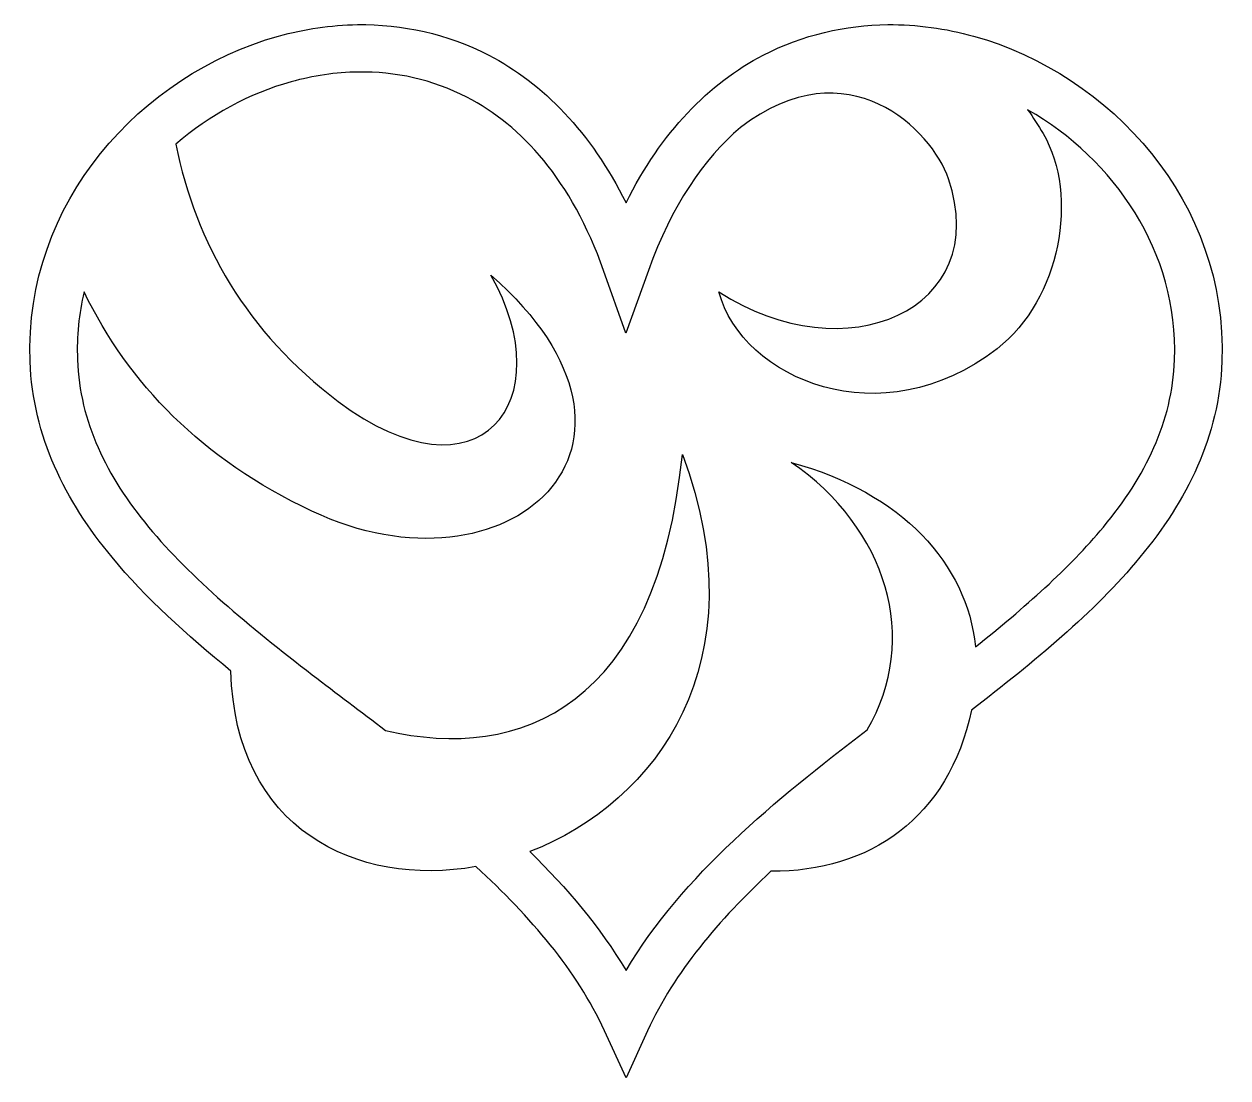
# Model space of a CAD drawing. Header units: centimetres. Extents: x -10 to 10, y -9.3 to 8.2.
import ezdxf

# ---------------------------------------------------------------- set-up
doc = ezdxf.new("R2010")
doc.units = ezdxf.units.CM
doc.header["$MEASUREMENT"] = 0
doc.layers.add('Layer 1', color=7, linetype='Continuous')

msp = doc.modelspace()

# ---------------------------------------------------------------- linework, layer by layer
at = {"layer": 'Layer 1'}
for points, knots in [([(4.3363, 8.21904), (3.63306, 8.21238), (2.92789, 8.05319), (2.27007, 7.71205), (2.27007, 7.71205), (1.36911, 7.2447), (0.57391, 6.43259), (-0.01054, 5.25817), (-0.01054, 5.25817), (-0.59499, 6.43255), (-1.39019, 7.2447), (-2.29115, 7.71201), (-2.29115, 7.71201), (-2.98355, 8.07107), (-3.72853, 8.22857), (-4.46841, 8.2187), (-4.46841, 8.2187), (-4.91235, 8.2128), (-5.35444, 8.14676), (-5.78228, 8.02789), (-5.78228, 8.02789), (-8.06399, 7.39402), (-10.00751, 5.26091), (-9.90816, 2.62128), (-9.90816, 2.62128), (-9.86123, 1.37493), (-9.32237, 0.30614), (-8.5466, -0.63252), (-8.5466, -0.63252), (-7.98771, -1.30873), (-7.30496, -1.92598), (-6.57217, -2.52219), (-6.57217, -2.52219), (-6.5074, -5.14715), (-4.48848, -6.12342), (-2.50233, -5.77321), (-2.50233, -5.77321), (-1.595, -6.60704), (-0.82835, -7.49598), (-0.36888, -8.50089), (-0.36888, -8.50089), (-0.36888, -8.50089), (-0.01054, -9.28462), (-0.01054, -9.28462), (-0.01054, -9.28462), (-0.01054, -9.28462), (0.3478, -8.50089), (0.3478, -8.50089), (0.3478, -8.50089), (0.79309, -7.52698), (1.52652, -6.66178), (2.39733, -5.8503), (2.39733, -5.8503), (4.0305, -5.86139), (5.34917, -4.96815), (5.72759, -3.172), (5.72759, -3.172), (6.76644, -2.37131), (7.76148, -1.55697), (8.52552, -0.63252), (8.52552, -0.63252), (9.30133, 0.30614), (9.84019, 1.37493), (9.88712, 2.62133), (9.88712, 2.62133), (9.98638, 5.26096), (8.04295, 7.39407), (5.7612, 8.02798), (5.7612, 8.02798), (5.29777, 8.15676), (4.81748, 8.22364), (4.33634, 8.21909), (4.33634, 8.21909), (4.33634, 8.21909), (4.3363, 8.21904), (4.3363, 8.21904)], [0, 0, 0, 0, 0.05, 0.05, 0.05, 0.05, 0.1, 0.1, 0.1, 0.1, 0.15, 0.15, 0.15, 0.15, 0.2, 0.2, 0.2, 0.2, 0.25, 0.25, 0.25, 0.25, 0.3, 0.3, 0.3, 0.3, 0.35, 0.35, 0.35, 0.35, 0.4, 0.4, 0.4, 0.4, 0.45, 0.45, 0.45, 0.45, 0.5, 0.5, 0.5, 0.5, 0.55, 0.55, 0.55, 0.55, 0.6, 0.6, 0.6, 0.6, 0.65, 0.65, 0.65, 0.65, 0.7, 0.7, 0.7, 0.7, 0.75, 0.75, 0.75, 0.75, 0.8, 0.8, 0.8, 0.8, 0.85, 0.85, 0.85, 0.85, 0.9, 0.9, 0.9, 0.9, 1, 1, 1, 1]), ([(-4.46036, 7.43185), (-3.84079, 7.44079), (-3.22526, 7.30885), (-2.65388, 7.01249), (-2.65388, 7.01249), (-1.73976, 6.53831), (-0.91896, 5.63849), (-0.38166, 4.13216), (-0.38166, 4.13216), (-0.38166, 4.13216), (-0.01058, 3.09171), (-0.01058, 3.09171), (-0.01058, 3.09171), (-0.01058, 3.09171), (0.3605, 4.13216), (0.3605, 4.13216), (0.3605, 4.13216), (0.74718, 5.21605), (1.28061, 5.98586), (1.89002, 6.50904), (1.89002, 6.50904), (3.6771, 7.87798), (5.07235, 6.46139), (5.34543, 5.65923), (5.34543, 5.65923), (6.08729, 3.47931), (3.63101, 2.41187), (1.53201, 3.77972), (1.53201, 3.77972), (1.91393, 2.32218), (4.24438, 1.34553), (6.15206, 2.83292), (6.15206, 2.83292), (7.20879, 3.65697), (7.51295, 5.37649), (6.91791, 6.40729), (6.91791, 6.40729), (6.83653, 6.54822), (6.7505, 6.68012), (6.66043, 6.80325), (6.66043, 6.80325), (8.09595, 5.98498), (9.16706, 4.44467), (9.09955, 2.65097), (9.09955, 2.65097), (9.09955, 2.65097), (9.09955, 2.65089), (9.09955, 2.65089), (9.09955, 2.65089), (9.06046, 1.61166), (8.62255, 0.72196), (7.918, -0.13051), (7.918, -0.13051), (7.34983, -0.81793), (6.60763, -1.47019), (5.79442, -2.11831), (5.79442, -2.11831), (5.65122, -0.7465), (4.57716, 0.44264), (2.73168, 0.94448), (2.73168, 0.94448), (4.32318, -0.14282), (4.88195, -1.99353), (3.9944, -3.50142), (3.9944, -3.50142), (2.46425, -4.6688), (0.93385, -5.91242), (-0.0105, -7.49958), (-0.0105, -7.49958), (-0.43977, -6.77809), (-0.99061, -6.12786), (-1.60698, -5.52317), (-1.60698, -5.52317), (0.50277, -4.70827), (2.2123, -2.36757), (0.9255, 1.07831), (0.9255, 1.07831), (0.50357, -3.11268), (-1.75208, -4.03582), (-4.0036, -3.51041), (-4.0036, -3.51041), (-4.41284, -3.19811), (-4.82208, -2.89096), (-5.22031, -2.58461), (-5.22031, -2.58461), (-6.26439, -1.78131), (-7.23451, -0.9829), (-7.93901, -0.13043), (-7.93901, -0.13043), (-8.64355, 0.72195), (-9.08147, 1.61166), (-9.12056, 2.65088), (-9.12056, 2.65088), (-9.12056, 2.65088), (-9.12056, 2.65096), (-9.12056, 2.65096), (-9.12056, 2.65096), (-9.13519, 3.03975), (-9.09619, 3.41652), (-9.01177, 3.77672), (-9.01177, 3.77672), (-8.26927, 2.25177), (-7.06313, 1.0009), (-5.22672, 0.13367), (-5.22672, 0.13367), (-1.97839, -1.4004), (0.97809, 1.22392), (-2.25704, 4.0585), (-2.25704, 4.0585), (-1.06592, 1.96823), (-2.44869, 0.19267), (-4.79049, 1.95811), (-4.79049, 1.95811), (-6.31554, 3.10769), (-7.15325, 4.58336), (-7.48755, 6.2336), (-7.48755, 6.2336), (-6.92823, 6.71613), (-6.26729, 7.07527), (-5.57127, 7.2687), (-5.57127, 7.2687), (-5.20525, 7.37041), (-4.83207, 7.42649), (-4.46035, 7.43189), (-4.46035, 7.43189), (-4.46035, 7.43189), (-4.46036, 7.43185), (-4.46036, 7.43185)], [0, 0, 0, 0, 0.03030303, 0.03030303, 0.03030303, 0.03030303, 0.06060606, 0.06060606, 0.06060606, 0.06060606, 0.09090909, 0.09090909, 0.09090909, 0.09090909, 0.12121212, 0.12121212, 0.12121212, 0.12121212, 0.15151515, 0.15151515, 0.15151515, 0.15151515, 0.18181818, 0.18181818, 0.18181818, 0.18181818, 0.21212121, 0.21212121, 0.21212121, 0.21212121, 0.24242424, 0.24242424, 0.24242424, 0.24242424, 0.27272727, 0.27272727, 0.27272727, 0.27272727, 0.3030303, 0.3030303, 0.3030303, 0.3030303, 0.33333333, 0.33333333, 0.33333333, 0.33333333, 0.36363636, 0.36363636, 0.36363636, 0.36363636, 0.39393939, 0.39393939, 0.39393939, 0.39393939, 0.42424242, 0.42424242, 0.42424242, 0.42424242, 0.45454545, 0.45454545, 0.45454545, 0.45454545, 0.48484848, 0.48484848, 0.48484848, 0.48484848, 0.51515152, 0.51515152, 0.51515152, 0.51515152, 0.54545455, 0.54545455, 0.54545455, 0.54545455, 0.57575758, 0.57575758, 0.57575758, 0.57575758, 0.60606061, 0.60606061, 0.60606061, 0.60606061, 0.63636364, 0.63636364, 0.63636364, 0.63636364, 0.66666667, 0.66666667, 0.66666667, 0.66666667, 0.6969697, 0.6969697, 0.6969697, 0.6969697, 0.72727273, 0.72727273, 0.72727273, 0.72727273, 0.75757576, 0.75757576, 0.75757576, 0.75757576, 0.78787879, 0.78787879, 0.78787879, 0.78787879, 0.81818182, 0.81818182, 0.81818182, 0.81818182, 0.84848485, 0.84848485, 0.84848485, 0.84848485, 0.87878788, 0.87878788, 0.87878788, 0.87878788, 0.90909091, 0.90909091, 0.90909091, 0.90909091, 0.93939394, 0.93939394, 0.93939394, 0.93939394, 1, 1, 1, 1])]:
    msp.add_open_spline(points, degree=3, knots=knots, dxfattribs=at)

doc.saveas('drawing.dxf')
